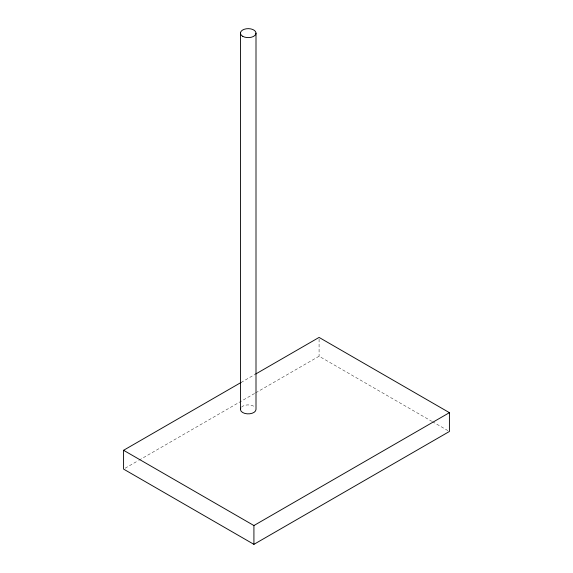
<?xml version="1.0" encoding="UTF-8"?>
<svg xmlns="http://www.w3.org/2000/svg" width="573" height="573" viewBox="0 0 573 573"><rect width="100%" height="100%" fill="white"/><g stroke="black" fill="none" stroke-linecap="round" stroke-linejoin="round"><path stroke-width="0.43" stroke-dasharray="2.87 2.15" d="M241.04 382.478L254.949 374.448M125.129 468.213L138.265 460.628M139.038 460.183L254.949 393.264M255.723 392.813L319.082 356.234L431.677 421.241M432.45 421.685L447.871 430.588M319.082 339.13L319.082 356.234M241.484 407.138A7.778 4.491 0 0 1 254.956 407.138"/><path stroke-width="0.86" d="M255.723 374.004L319.082 337.418L449.418 412.667L449.418 431.476L253.918 544.35L123.582 469.101L123.582 450.292L241.04 382.478M123.582 450.292L253.918 525.541L449.418 412.667M256.002 33.141L256.002 409.38A7.778 4.491 0 0 1 247.207 413.835A7.778 4.491 0 0 1 240.71 408.22M253.918 525.541L253.918 544.35M240.445 33.141L240.445 409.38M242.723 36.314A7.778 4.491 0 0 0 255.737 34.301A7.778 4.491 0 0 0 246.211 28.8A7.778 4.491 0 0 0 242.723 36.314"/></g></svg>
